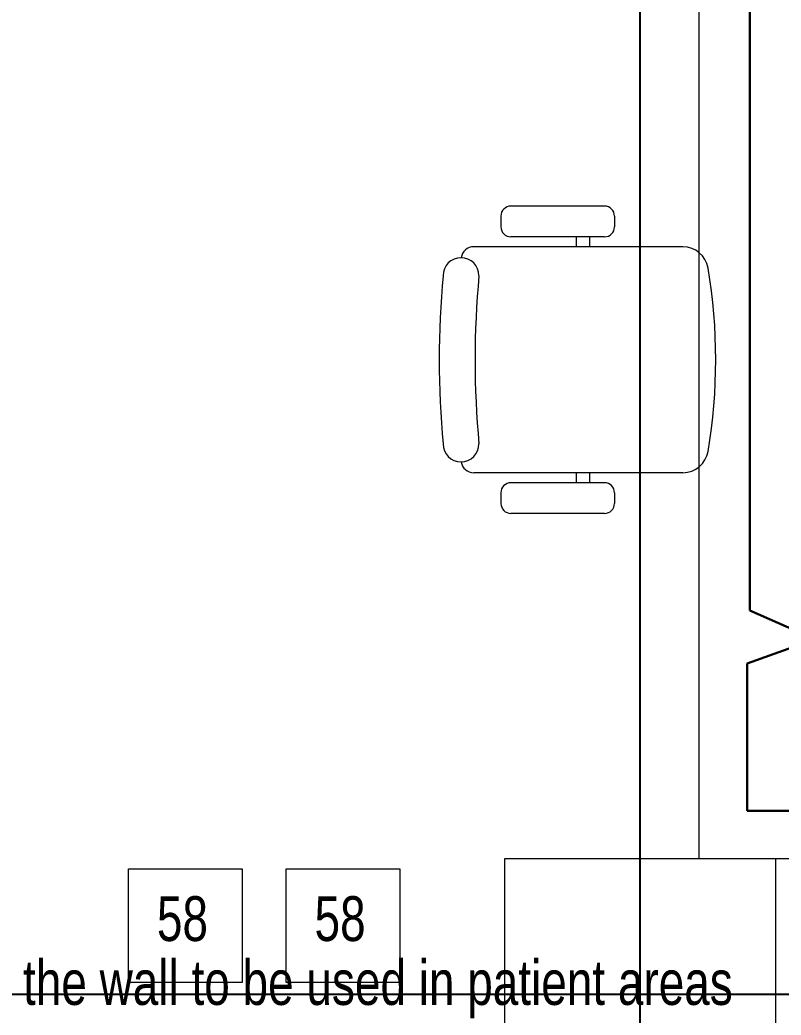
# Model space of a CAD drawing. Header units: metres. Extents: x 75097 to 220762, y -1557923 to -1361206.
# Drawn here: x 113802 to 115288, y -1469678 to -1467734 of the extents above; entities that cross this region are included whole.
import ezdxf

# ---------------------------------------------------------------- set-up
doc = ezdxf.new("R2010")
doc.units = ezdxf.units.M
doc.layers.get('0').update_dxf_attribs({"lineweight": 0})
doc.layers.add('A-100 - Copy$0$axes', color=8, linetype='Continuous')
for name, color, linetype, lineweight in [('A-100 - Copy$0$Medical Equipment and Furniture', 8, 'Continuous', 0), ('A-100 - Copy$0$NEW', 8, 'Continuous', 5), ('A-100 - Copy$0$Structure', 8, 'Continuous', 9), ('E-LG', 245, 'Continuous', 30)]:
    doc.layers.add(name, color=color, linetype=linetype, lineweight=lineweight)
doc.styles.add('A-100 - Copy$0$X3G_ENTITY_257CFD', font='swisscl.ttf', dxfattribs={"height": 200})

# ---------------------------------------------------------------- blocks, each defined once
blk = doc.blocks.new('*X81')
for p, q in [((5, 3), (5, 3)), ((5, 3), (5, 3)), ((5, 3), (5, 3)), ((5, 3), (5, 3)), ((5, 3), (5, 3)), ((5, 3), (5, 3)), ((5, 3), (5, 3)), ((5, 3), (5, 3)), ((5, 3), (5, 3)), ((5, 3), (5, 3)), ((5, 3), (5, 3)), ((5, 3), (5, 3)), ((5, 3), (5, 3)), ((5, 3), (5, 3)), ((5, 3), (5, 3)), ((5, 3), (5, 3)), ((5, 3), (5, 3)), ((5, 3), (5, 3)), ((5, 3), (5, 3)), ((5, 3), (5, 3)), ((5, 3), (5, 3)), ((5, 3), (5, 3)), ((5, 3), (5, 3)), ((5, 3), (5, 3)), ((5, 3), (5, 3)), ((5, 3), (5, 3)), ((5, 3), (5, 3)), ((5, 3), (5, 3)), ((5, 3), (5, 3)), ((5, 3), (5, 3)), ((5, 3), (5, 3)), ((5, 3), (5, 3)), ((5, 3), (5, 3)), ((5, 3), (5, 3)), ((5, 3), (5, 3)), ((5, 3), (5, 3)), ((5, 3), (5, 3)), ((5, 3), (5, 3)), ((5, 3), (5, 3)), ((5, 3), (5, 3)), ((5, 3), (5, 3)), ((5, 3), (5, 3)), ((5, 3), (5, 3)), ((5, 3), (5, 3)), ((5, 3), (5, 3)), ((5, 3), (5, 3)), ((5, 3), (5, 3)), ((5, 3), (5, 3)), ((5, 3), (5, 3)), ((5, 3), (5, 3)), ((5, 3), (5, 3)), ((5, 3), (5, 3)), ((5, 3), (5, 3)), ((5, 3), (5, 3)), ((5, 3), (5, 3)), ((5, 3), (5, 3)), ((5, 3), (5, 3)), ((5, 3), (5, 3)), ((5, 3), (5, 3)), ((5, 3), (5, 3)), ((5, 3), (5, 3)), ((5, 3), (5, 3)), ((5, 3), (5, 3)), ((5, 3), (5, 3)), ((5, 3), (5, 3)), ((5, 3), (5, 3)), ((6, 3), (5, 3)), ((5, 3), (5, 3)), ((6, 3), (5, 3)), ((5, 3), (5, 3)), ((6, 3), (5, 3)), ((5, 3), (5, 3)), ((6, 3), (5, 3)), ((5, 3), (5, 3)), ((5, 3), (5, 3)), ((5, 3), (5, 3)), ((5, 3), (5, 3)), ((5, 3), (5, 3)), ((5, 3), (5, 3)), ((5, 3), (5, 3)), ((5, 3), (5, 3)), ((5, 3), (5, 3)), ((5, 3), (5, 3)), ((5, 3), (5, 3)), ((5, 3), (5, 3)), ((5, 3), (5, 3)), ((5, 3), (5, 3)), ((5, 3), (5, 3)), ((5, 3), (5, 3)), ((5, 3), (5, 3)), ((5, 3), (5, 3)), ((5, 3), (5, 3)), ((5, 3), (5, 3)), ((5, 3), (5, 3)), ((5, 3), (5, 3)), ((5, 3), (5, 3)), ((6, 3), (6, 3)), ((6, 3), (6, 3)), ((6, 3), (6, 3)), ((6, 3), (6, 3)), ((6, 3), (6, 3)), ((6, 3), (6, 3)), ((6, 3), (6, 3)), ((6, 3), (6, 3)), ((6, 3), (6, 3)), ((6, 3), (6, 3)), ((6, 3), (6, 3)), ((6, 3), (6, 3)), ((6, 3), (6, 3)), ((6, 3), (6, 3)), ((6, 3), (6, 3)), ((6, 3), (6, 3)), ((6, 3), (6, 3)), ((6, 3), (6, 3)), ((6, 3), (6, 3)), ((6, 3), (6, 3)), ((6, 3), (6, 3)), ((6, 3), (6, 3)), ((6, 3), (6, 3)), ((6, 3), (6, 3)), ((6, 3), (6, 3)), ((6, 3), (6, 3)), ((6, 3), (6, 3)), ((6, 3), (6, 3)), ((6, 3), (6, 3)), ((6, 3), (6, 3)), ((6, 3), (6, 3)), ((6, 3), (6, 3)), ((6, 3), (6, 3)), ((6, 3), (6, 3)), ((6, 3), (6, 3)), ((6, 3), (6, 3)), ((6, 3), (6, 3)), ((6, 3), (6, 3)), ((6, 3), (6, 3)), ((6, 3), (6, 3)), ((6, 3), (6, 3)), ((6, 3), (6, 3)), ((6, 3), (6, 3)), ((6, 3), (6, 3)), ((6, 3), (6, 3)), ((6, 3), (6, 3)), ((6, 3), (6, 3)), ((6, 3), (6, 3)), ((6, 3), (6, 3)), ((6, 3), (6, 3)), ((6, 3), (6, 3)), ((6, 3), (6, 3)), ((6, 3), (6, 3)), ((6, 3), (6, 3)), ((6, 3), (6, 3)), ((6, 3), (6, 3)), ((6, 3), (6, 3)), ((6, 3), (6, 3)), ((6, 3), (6, 3)), ((6, 3), (6, 3)), ((6, 3), (6, 3)), ((6, 3), (6, 3)), ((6, 3), (6, 3)), ((6, 3), (6, 3)), ((6, 3), (6, 3)), ((6, 3), (6, 3)), ((6, 3), (6, 3)), ((6, 3), (6, 3)), ((6, 3), (6, 3)), ((6, 3), (6, 3)), ((6, 3), (6, 3)), ((6, 3), (6, 3)), ((6, 3), (6, 3)), ((6, 3), (6, 3)), ((6, 3), (6, 3)), ((6, 3), (6, 3)), ((6, 3), (6, 3)), ((6, 3), (6, 3)), ((6, 3), (6, 3)), ((6, 3), (6, 3)), ((6, 3), (6, 3)), ((6, 3), (6, 3)), ((6, 3), (6, 3)), ((6, 3), (6, 3)), ((6, 3), (6, 3)), ((6, 3), (6, 3)), ((6, 3), (6, 3)), ((6, 3), (6, 3)), ((6, 3), (6, 3)), ((6, 3), (6, 3)), ((6, 3), (6, 3)), ((6, 3), (6, 3)), ((6, 3), (6, 3)), ((6, 3), (6, 3)), ((6, 3), (6, 3)), ((6, 3), (6, 3)), ((6, 3), (6, 3)), ((6, 3), (6, 3)), ((6, 3), (6, 3)), ((6, 3), (6, 3)), ((6, 3), (6, 3)), ((6, 3), (6, 3)), ((6, 3), (6, 3)), ((6, 3), (6, 3)), ((6, 3), (6, 3)), ((6, 3), (6, 3)), ((6, 3), (6, 3)), ((6, 3), (6, 3)), ((6, 3), (6, 3)), ((6, 3), (6, 3)), ((6, 3), (6, 3)), ((6, 3), (6, 3)), ((6, 3), (6, 3)), ((6, 3), (6, 3)), ((6, 3), (6, 3)), ((6, 3), (6, 3)), ((6, 3), (6, 3)), ((6, 3), (6, 3)), ((6, 3), (6, 3)), ((6, 3), (6, 3)), ((6, 3), (6, 3)), ((6, 3), (6, 3)), ((6, 3), (6, 3)), ((6, 3), (6, 3)), ((6, 3), (6, 3)), ((6, 3), (6, 3)), ((6, 3), (6, 3)), ((6, 3), (6, 3)), ((6, 3), (6, 3)), ((6, 3), (6, 3)), ((6, 3), (6, 3)), ((6, 3), (6, 3)), ((6, 3), (6, 3)), ((6, 3), (6, 3)), ((6, 3), (6, 3)), ((6, 3), (6, 3)), ((6, 3), (6, 3)), ((6, 3), (6, 3)), ((6, 3), (6, 3)), ((6, 3), (6, 3)), ((6, 3), (6, 3)), ((6, 3), (6, 3)), ((6, 3), (6, 3)), ((6, 3), (6, 3)), ((6, 3), (6, 3)), ((6, 3), (6, 3)), ((6, 3), (6, 3)), ((6, 3), (6, 3)), ((6, 3), (6, 3)), ((6, 3), (6, 3)), ((6, 3), (6, 3)), ((6, 3), (6, 3)), ((6, 3), (6, 3)), ((6, 3), (6, 3)), ((6, 3), (6, 3)), ((6, 3), (6, 3)), ((6, 3), (6, 3)), ((6, 3), (6, 3)), ((6, 3), (6, 3)), ((6, 3), (6, 3)), ((6, 3), (6, 3)), ((6, 3), (6, 3)), ((6, 3), (6, 3)), ((6, 3), (6, 3)), ((6, 3), (6, 3)), ((6, 3), (6, 3)), ((6, 3), (6, 3)), ((6, 3), (6, 3)), ((6, 3), (6, 3)), ((6, 3), (6, 3)), ((6, 3), (6, 3)), ((6, 3), (6, 3)), ((6, 3), (6, 3)), ((6, 3), (6, 3)), ((6, 3), (6, 3)), ((6, 3), (6, 3)), ((6, 3), (6, 3)), ((6, 3), (6, 3)), ((6, 3), (6, 3)), ((6, 3), (6, 3)), ((6, 3), (6, 3)), ((6, 3), (6, 3)), ((6, 3), (6, 3)), ((6, 3), (6, 3)), ((6, 3), (6, 3)), ((6, 3), (6, 3)), ((6, 3), (6, 3)), ((6, 3), (6, 3)), ((6, 3), (6, 3)), ((6, 3), (6, 3)), ((6, 3), (6, 3)), ((6, 3), (6, 3)), ((6, 3), (6, 3)), ((6, 3), (6, 3)), ((6, 3), (6, 3)), ((6, 3), (6, 3)), ((6, 3), (6, 3)), ((6, 3), (6, 3)), ((6, 3), (6, 3)), ((6, 3), (6, 3)), ((6, 3), (6, 3)), ((6, 3), (6, 3)), ((6, 3), (6, 3)), ((6, 3), (6, 3)), ((6, 3), (5, 3)), ((6, 3), (5, 3)), ((6, 3), (5, 3)), ((6, 3), (5, 3)), ((6, 3), (5, 3)), ((6, 3), (6, 3)), ((6, 3), (6, 3)), ((6, 3), (6, 3)), ((6, 3), (6, 3)), ((6, 3), (6, 3)), ((6, 3), (6, 3)), ((6, 3), (6, 3)), ((6, 3), (6, 3)), ((6, 3), (6, 3)), ((6, 3), (6, 3)), ((6, 3), (6, 3)), ((6, 3), (6, 3)), ((6, 3), (6, 3)), ((6, 3), (6, 3)), ((6, 3), (6, 3)), ((6, 3), (6, 3)), ((6, 3), (6, 3)), ((6, 3), (6, 3)), ((6, 3), (6, 3)), ((6, 3), (6, 3)), ((6, 3), (6, 3)), ((6, 3), (6, 3)), ((6, 3), (6, 3)), ((6, 3), (6, 3)), ((6, 3), (6, 3)), ((6, 3), (6, 3)), ((6, 3), (6, 3)), ((6, 3), (6, 3)), ((6, 3), (6, 3)), ((6, 3), (6, 3)), ((6, 3), (6, 3)), ((6, 3), (6, 3)), ((6, 3), (6, 3)), ((6, 3), (6, 3)), ((6, 3), (6, 3)), ((6, 3), (6, 3)), ((6, 3), (6, 3)), ((6, 3), (6, 3)), ((6, 3), (6, 3)), ((6, 3), (6, 3)), ((6, 3), (6, 3)), ((6, 3), (6, 3)), ((6, 3), (6, 3)), ((6, 3), (6, 3)), ((6, 3), (6, 3)), ((6, 3), (6, 3)), ((6, 3), (6, 3)), ((6, 3), (6, 3)), ((6, 3), (6, 3)), ((6, 3), (6, 3)), ((6, 3), (6, 3)), ((6, 3), (6, 3)), ((6, 3), (6, 3)), ((6, 3), (6, 3)), ((6, 3), (6, 3)), ((6, 3), (6, 3)), ((6, 3), (6, 3)), ((6, 3), (6, 3)), ((6, 3), (6, 3)), ((6, 3), (6, 3)), ((6, 3), (6, 3)), ((6, 3), (6, 3)), ((6, 3), (6, 3)), ((6, 3), (6, 3)), ((6, 3), (6, 3)), ((6, 3), (6, 3)), ((6, 3), (6, 3)), ((6, 3), (6, 3)), ((6, 3), (6, 3)), ((6, 3), (6, 3)), ((6, 3), (6, 3)), ((6, 3), (6, 3)), ((6, 3), (6, 3)), ((6, 3), (6, 3)), ((6, 3), (6, 3)), ((6, 3), (6, 3)), ((6, 3), (6, 3)), ((6, 3), (6, 3)), ((6, 3), (6, 3)), ((6, 3), (6, 3)), ((6, 3), (6, 3)), ((6, 3), (6, 3)), ((6, 3), (6, 3)), ((6, 3), (6, 3)), ((6, 3), (6, 3)), ((6, 3), (6, 3)), ((6, 3), (6, 3)), ((6, 3), (6, 3)), ((6, 3), (6, 3)), ((6, 3), (6, 3)), ((6, 3), (6, 3)), ((6, 3), (6, 3)), ((6, 3), (6, 3)), ((6, 3), (6, 3)), ((6, 3), (6, 3)), ((6, 3), (6, 3)), ((6, 3), (6, 3)), ((6, 3), (6, 3)), ((6, 3), (6, 3)), ((6, 3), (6, 3)), ((6, 3), (6, 3)), ((6, 3), (6, 3)), ((6, 3), (6, 3)), ((6, 3), (6, 3)), ((6, 3), (6, 3)), ((6, 3), (6, 3)), ((6, 3), (6, 3)), ((6, 3), (6, 3)), ((6, 3), (6, 3)), ((6, 3), (6, 3)), ((6, 3), (6, 3)), ((6, 3), (6, 3)), ((6, 3), (6, 3)), ((6, 3), (6, 3)), ((6, 3), (6, 3)), ((6, 3), (6, 3)), ((6, 3), (6, 3)), ((6, 3), (6, 3)), ((6, 3), (6, 3)), ((6, 3), (6, 3)), ((6, 3), (6, 3)), ((6, 3), (6, 3)), ((6, 3), (6, 3)), ((6, 3), (6, 3)), ((6, 3), (6, 3)), ((6, 3), (6, 3)), ((6, 3), (6, 3)), ((6, 3), (6, 3)), ((6, 3), (6, 3)), ((6, 3), (6, 3)), ((6, 3), (6, 3)), ((6, 3), (6, 3)), ((6, 3), (6, 3)), ((6, 3), (6, 3)), ((6, 3), (6, 3)), ((6, 3), (6, 3)), ((6, 3), (6, 3)), ((6, 3), (6, 3)), ((6, 3), (6, 3)), ((6, 3), (6, 3)), ((6, 3), (6, 3)), ((6, 3), (6, 3)), ((6, 3), (6, 3)), ((6, 3), (6, 3)), ((6, 3), (6, 3)), ((6, 3), (6, 3)), ((6, 3), (6, 3)), ((6, 3), (6, 3)), ((6, 3), (6, 3)), ((6, 3), (6, 3)), ((6, 3), (6, 3)), ((6, 3), (6, 3)), ((6, 3), (6, 3)), ((6, 3), (6, 3)), ((6, 3), (6, 3)), ((6, 3), (6, 3)), ((6, 3), (6, 3)), ((6, 3), (6, 3)), ((6, 3), (6, 3)), ((6, 3), (6, 3)), ((6, 3), (6, 3)), ((6, 3), (6, 3)), ((6, 3), (6, 3)), ((6, 3), (6, 3)), ((6, 3), (6, 3)), ((6, 3), (6, 3)), ((6, 3), (6, 3)), ((6, 3), (6, 3)), ((6, 3), (6, 3)), ((6, 3), (6, 3)), ((6, 3), (6, 3)), ((6, 3), (6, 3)), ((6, 3), (6, 3)), ((6, 3), (6, 3)), ((6, 3), (6, 3)), ((6, 3), (6, 3)), ((6, 3), (6, 3)), ((6, 3), (6, 3)), ((6, 3), (6, 3)), ((6, 3), (6, 3)), ((6, 3), (6, 3)), ((6, 3), (6, 3)), ((6, 3), (6, 3)), ((6, 3), (6, 3)), ((6, 3), (6, 3)), ((6, 3), (6, 3)), ((6, 3), (6, 3)), ((6, 3), (6, 3)), ((6, 3), (6, 3)), ((6, 3), (6, 3)), ((6, 3), (6, 3)), ((6, 3), (6, 3)), ((6, 3), (6, 3)), ((6, 3), (6, 3)), ((6, 3), (6, 3)), ((6, 3), (6, 3)), ((6, 3), (6, 3)), ((6, 3), (6, 3)), ((6, 3), (6, 3)), ((6, 3), (6, 3)), ((6, 3), (6, 3)), ((6, 3), (6, 3)), ((6, 3), (6, 3)), ((6, 3), (6, 3)), ((6, 3), (6, 3)), ((6, 3), (6, 3)), ((6, 3), (6, 3)), ((6, 3), (6, 3)), ((6, 3), (6, 3)), ((6, 3), (6, 3)), ((6, 3), (6, 3)), ((6, 3), (6, 3)), ((6, 3), (6, 3)), ((6, 3), (6, 3)), ((6, 3), (6, 3)), ((6, 3), (6, 3)), ((6, 3), (6, 3)), ((6, 3), (6, 3)), ((6, 3), (6, 3)), ((6, 3), (6, 3)), ((6, 3), (6, 3)), ((6, 3), (6, 3)), ((6, 3), (6, 3)), ((6, 3), (6, 3)), ((6, 3), (6, 3)), ((6, 3), (6, 3)), ((6, 3), (6, 3)), ((6, 3), (6, 3)), ((6, 3), (6, 3)), ((6, 3), (6, 3)), ((6, 3), (6, 3)), ((6, 3), (6, 3)), ((6, 3), (6, 3)), ((6, 3), (6, 3)), ((6, 3), (6, 3)), ((6, 3), (6, 3)), ((6, 3), (6, 3)), ((6, 3), (6, 3)), ((6, 3), (6, 3)), ((6, 3), (6, 3)), ((6, 3), (6, 3)), ((6, 3), (6, 3)), ((6, 3), (6, 3)), ((6, 3), (6, 3)), ((6, 3), (6, 3)), ((6, 3), (6, 3)), ((6, 3), (6, 3)), ((6, 3), (6, 3)), ((6, 3), (6, 3)), ((6, 3), (6, 3)), ((6, 3), (6, 3)), ((6, 3), (6, 3)), ((6, 3), (6, 3)), ((6, 3), (6, 3)), ((6, 3), (6, 3)), ((6, 3), (6, 3)), ((6, 3), (6, 3)), ((6, 3), (6, 3)), ((6, 3), (6, 3)), ((6, 3), (6, 3)), ((6, 3), (6, 3)), ((6, 3), (6, 3)), ((6, 3), (6, 3)), ((6, 3), (6, 3)), ((6, 3), (6, 3)), ((6, 3), (6, 3)), ((6, 3), (6, 3)), ((6, 3), (6, 3)), ((6, 3), (6, 3)), ((6, 3), (6, 3)), ((6, 3), (6, 3)), ((6, 3), (6, 3)), ((6, 3), (6, 3)), ((6, 3), (6, 3)), ((6, 3), (6, 3)), ((6, 3), (6, 3)), ((6, 3), (6, 3)), ((6, 3), (6, 3)), ((6, 3), (6, 3)), ((6, 3), (6, 3)), ((6, 3), (6, 3)), ((6, 3), (6, 3)), ((6, 3), (6, 3)), ((6, 3), (6, 3)), ((6, 3), (6, 3)), ((6, 3), (6, 3)), ((6, 3), (6, 3)), ((6, 3), (6, 3)), ((6, 3), (6, 3)), ((6, 3), (6, 3)), ((6, 3), (6, 3)), ((6, 3), (6, 3)), ((6, 3), (6, 3)), ((6, 3), (6, 3)), ((6, 3), (6, 3)), ((6, 3), (6, 3)), ((6, 3), (6, 3)), ((6, 3), (6, 3)), ((6, 3), (6, 3)), ((6, 3), (6, 3)), ((6, 3), (6, 3)), ((6, 3), (6, 3)), ((6, 3), (6, 3)), ((6, 3), (6, 3)), ((6, 3), (6, 3)), ((6, 3), (6, 3)), ((6, 3), (6, 3)), ((6, 3), (6, 3)), ((6, 3), (6, 3)), ((6, 3), (6, 3)), ((6, 3), (6, 3)), ((6, 3), (6, 3)), ((6, 3), (6, 3)), ((6, 3), (6, 3)), ((6, 3), (6, 3)), ((6, 3), (6, 3)), ((6, 3), (6, 3))]:
    blk.add_line(p, q)
blk = doc.blocks.new('*X82')
for p, q in [((13, 1), (13, 1)), ((13, 1), (13, 1)), ((13, 1), (13, 1)), ((13, 1), (13, 1)), ((13, 1), (13, 1)), ((13, 1), (13, 1)), ((13, 1), (13, 1)), ((13, 1), (13, 1)), ((13, 1), (13, 1)), ((13, 1), (13, 1)), ((13, 1), (13, 1)), ((13, 1), (13, 1)), ((13, 1), (13, 1)), ((13, 1), (13, 1)), ((13, 1), (13, 1)), ((13, 1), (14, 1)), ((13, 1), (14, 1)), ((13, 1), (14, 1)), ((13, 1), (13, 1)), ((13, 1), (13, 1)), ((13, 1), (13, 1)), ((13, 1), (13, 1)), ((13, 1), (13, 1)), ((13, 1), (13, 1)), ((13, 1), (13, 1)), ((13, 1), (13, 1)), ((13, 1), (13, 1)), ((13, 1), (13, 1)), ((13, 1), (13, 1)), ((13, 1), (13, 1)), ((13, 1), (13, 1)), ((13, 1), (13, 1)), ((13, 1), (13, 1)), ((13, 1), (13, 1)), ((13, 1), (13, 1)), ((13, 1), (13, 1)), ((13, 1), (13, 1)), ((13, 1), (13, 1)), ((13, 1), (13, 1)), ((13, 1), (13, 1)), ((13, 1), (13, 1)), ((13, 1), (13, 1)), ((13, 1), (13, 1)), ((13, 1), (13, 1)), ((13, 1), (13, 1)), ((13, 1), (13, 1)), ((13, 1), (13, 1)), ((13, 1), (13, 1)), ((13, 1), (13, 1)), ((13, 1), (13, 1)), ((13, 1), (13, 1)), ((13, 1), (13, 1)), ((13, 1), (13, 1)), ((13, 1), (13, 1)), ((13, 1), (13, 1)), ((13, 1), (13, 1)), ((13, 1), (13, 1)), ((13, 1), (13, 1)), ((13, 1), (13, 1)), ((13, 1), (13, 1)), ((13, 1), (13, 1)), ((13, 1), (13, 1)), ((13, 1), (13, 1)), ((13, 1), (13, 1)), ((13, 1), (13, 1)), ((13, 1), (13, 1)), ((13, 1), (13, 1)), ((13, 1), (13, 1)), ((13, 1), (13, 1)), ((13, 1), (13, 1)), ((13, 1), (13, 1)), ((13, 1), (13, 1)), ((13, 1), (13, 1)), ((13, 1), (13, 1)), ((13, 1), (13, 1)), ((13, 1), (13, 1)), ((13, 1), (13, 1)), ((13, 1), (13, 1)), ((13, 1), (13, 1)), ((13, 1), (13, 1)), ((13, 1), (13, 1)), ((13, 1), (13, 1)), ((13, 1), (13, 1)), ((13, 1), (13, 1)), ((13, 1), (13, 1)), ((13, 1), (13, 1)), ((13, 1), (13, 1)), ((13, 1), (13, 1)), ((13, 1), (13, 1)), ((13, 1), (13, 1)), ((13, 1), (13, 1)), ((13, 1), (13, 1)), ((13, 1), (13, 1)), ((13, 1), (13, 1)), ((13, 1), (13, 1)), ((13, 1), (13, 1)), ((13, 1), (13, 1)), ((13, 1), (13, 1)), ((13, 1), (13, 1)), ((13, 1), (13, 1)), ((13, 1), (13, 1)), ((13, 1), (13, 1)), ((13, 1), (13, 1)), ((13, 1), (13, 1)), ((13, 1), (13, 1)), ((13, 1), (13, 1)), ((13, 1), (13, 1)), ((13, 1), (13, 1)), ((13, 1), (13, 1)), ((13, 1), (13, 1)), ((13, 1), (13, 1)), ((13, 1), (13, 1)), ((13, 1), (13, 1)), ((13, 1), (13, 1)), ((13, 1), (13, 1)), ((13, 1), (13, 1)), ((13, 1), (13, 1)), ((13, 1), (13, 1)), ((13, 1), (13, 1)), ((13, 1), (13, 1)), ((13, 1), (13, 1)), ((13, 1), (13, 1)), ((13, 1), (13, 1)), ((13, 1), (14, 1)), ((13, 0), (13, 0)), ((13, 0), (13, 0)), ((13, 0), (13, 0)), ((13, 0), (13, 0)), ((13, 0), (13, 0)), ((13, 0), (13, 0)), ((13, 0), (13, 0)), ((13, 0), (13, 0)), ((13, 0), (13, 0)), ((13, 0), (13, 0)), ((13, 0), (13, 0)), ((13, 0), (13, 0)), ((13, 0), (13, 0)), ((13, 0), (13, 0)), ((13, 0), (13, 0)), ((13, 0), (13, 0)), ((13, 0), (13, 0)), ((13, 0), (13, 0)), ((13, 0), (13, 0)), ((13, 0), (13, 0)), ((13, 0), (13, 0)), ((13, 0), (13, 0)), ((13, 0), (13, 0)), ((13, 0), (13, 0)), ((13, 0), (13, 0)), ((13, 0), (13, 0)), ((13, 0), (13, 0)), ((13, 0), (13, 0)), ((13, 0), (13, 0)), ((13, 0), (13, 0)), ((13, 0), (13, 0)), ((13, 0), (13, 0)), ((13, 0), (13, 0)), ((13, 0), (13, 0)), ((13, 0), (13, 0)), ((13, 0), (13, 0)), ((13, 0), (13, 0)), ((13, 0), (13, 0)), ((13, 0), (13, 0)), ((13, 0), (13, 0)), ((13, 0), (13, 0)), ((13, 0), (13, 0)), ((13, 0), (13, 0)), ((13, 0), (13, 0)), ((13, 0), (13, 0)), ((13, 0), (13, 0)), ((13, 0), (13, 0)), ((13, 0), (13, 0)), ((13, 0), (14, 0)), ((13, 0), (14, 0)), ((13, 0), (13, 0)), ((13, 0), (14, 0)), ((14, 1), (14, 1)), ((14, 1), (14, 1)), ((14, 1), (14, 1)), ((14, 1), (14, 1)), ((14, 1), (14, 1)), ((14, 1), (14, 1)), ((14, 1), (14, 1)), ((14, 1), (14, 1)), ((14, 1), (14, 1)), ((14, 1), (14, 1)), ((14, 1), (14, 1)), ((14, 1), (14, 1)), ((14, 1), (14, 1)), ((14, 1), (14, 1)), ((14, 1), (14, 1)), ((14, 1), (14, 1)), ((14, 1), (14, 1)), ((14, 1), (14, 1)), ((14, 1), (14, 1)), ((14, 1), (14, 1)), ((14, 1), (14, 1)), ((14, 1), (14, 1)), ((14, 1), (14, 1)), ((14, 1), (14, 1)), ((14, 1), (14, 1)), ((14, 1), (14, 1)), ((14, 1), (14, 1)), ((14, 1), (14, 1)), ((14, 1), (14, 1)), ((14, 1), (14, 1)), ((14, 1), (14, 1)), ((14, 1), (14, 1)), ((14, 1), (14, 1)), ((14, 1), (14, 1)), ((14, 1), (14, 1)), ((14, 1), (14, 1)), ((14, 1), (14, 1)), ((14, 1), (14, 1)), ((14, 1), (14, 1)), ((14, 1), (14, 1)), ((14, 1), (14, 1)), ((14, 1), (14, 1)), ((14, 1), (14, 1)), ((14, 1), (14, 1)), ((14, 1), (14, 1)), ((14, 1), (14, 1)), ((14, 1), (14, 1)), ((14, 1), (14, 1)), ((14, 1), (14, 1)), ((14, 1), (14, 1)), ((14, 1), (14, 1)), ((14, 1), (14, 1)), ((14, 1), (14, 1)), ((14, 1), (14, 1)), ((14, 1), (14, 1)), ((14, 1), (14, 1)), ((14, 1), (14, 1)), ((14, 1), (14, 1)), ((14, 1), (14, 1)), ((14, 1), (14, 1)), ((14, 1), (14, 1)), ((14, 1), (14, 1)), ((14, 1), (14, 1)), ((14, 1), (14, 1)), ((14, 1), (14, 1)), ((14, 1), (14, 1)), ((14, 1), (14, 1)), ((14, 1), (14, 1)), ((14, 1), (14, 1)), ((14, 1), (14, 1)), ((14, 1), (14, 1)), ((14, 1), (14, 1)), ((14, 1), (14, 1)), ((14, 1), (14, 1)), ((14, 1), (14, 1)), ((14, 1), (14, 1)), ((14, 1), (14, 1)), ((14, 1), (14, 1)), ((14, 1), (14, 1)), ((14, 1), (14, 1)), ((14, 1), (14, 1)), ((14, 1), (14, 1)), ((14, 1), (14, 1)), ((14, 1), (14, 1)), ((14, 1), (14, 1)), ((14, 1), (14, 1)), ((14, 1), (14, 1)), ((14, 1), (14, 1)), ((14, 1), (14, 1)), ((14, 1), (14, 1)), ((14, 1), (14, 1)), ((14, 1), (14, 1)), ((14, 1), (14, 1)), ((14, 1), (14, 1)), ((14, 0), (14, 0)), ((14, 0), (14, 0)), ((14, 0), (14, 0)), ((14, 0), (14, 0)), ((14, 0), (14, 0)), ((14, 0), (14, 0)), ((14, 0), (14, 0)), ((14, 0), (14, 0)), ((14, 0), (14, 0)), ((14, 0), (14, 0)), ((14, 0), (14, 0)), ((14, 0), (14, 0)), ((14, 0), (14, 0)), ((14, 0), (14, 0)), ((14, 0), (14, 0)), ((14, 0), (14, 0)), ((14, 0), (14, 0)), ((14, 0), (14, 0)), ((14, 0), (14, 0)), ((14, 0), (14, 0)), ((14, 0), (14, 0)), ((14, 0), (14, 0)), ((14, 0), (14, 0)), ((14, 0), (14, 0)), ((14, 0), (14, 0)), ((14, 0), (14, 0)), ((14, 0), (14, 0)), ((14, 0), (14, 0)), ((14, 0), (14, 0)), ((14, 0), (14, 0)), ((14, 0), (14, 0)), ((14, 0), (14, 0)), ((14, 0), (14, 0)), ((14, 0), (14, 0)), ((14, 0), (14, 0)), ((14, 0), (14, 0)), ((14, 0), (14, 0)), ((14, 0), (14, 0)), ((14, 0), (14, 0)), ((14, 0), (14, 0)), ((14, 0), (14, 0)), ((14, 0), (14, 0)), ((14, 0), (14, 0)), ((14, 0), (14, 0)), ((14, 0), (14, 0)), ((14, 0), (14, 0)), ((14, 0), (14, 0)), ((14, 0), (14, 0)), ((13, 0), (13, 0)), ((13, 0), (14, 0)), ((13, 0), (13, 0)), ((13, 0), (14, 0)), ((13, 0), (13, 0)), ((13, 0), (14, 0)), ((13, 0), (13, 0)), ((13, 0), (13, 0)), ((13, 0), (13, 0)), ((13, 0), (13, 0)), ((13, 0), (14, 0)), ((13, 0), (13, 0)), ((13, 0), (14, 0)), ((13, 0), (13, 0)), ((13, 0), (14, 0)), ((13, 0), (13, 0)), ((13, 0), (14, 0)), ((13, 0), (13, 0)), ((13, 0), (14, 0)), ((13, 0), (13, 0)), ((13, 0), (14, 0)), ((13, 0), (13, 0)), ((13, 0), (14, 0)), ((13, 0), (13, 0)), ((13, 0), (13, 0)), ((13, 0), (13, 0)), ((13, 0), (14, 0)), ((13, 0), (13, 0)), ((13, 0), (14, 0)), ((13, 0), (13, 0)), ((13, 0), (14, 0)), ((13, 0), (13, 0)), ((13, 0), (14, 0)), ((13, 0), (13, 0)), ((13, 0), (13, 0)), ((13, 0), (13, 0)), ((13, 0), (13, 0)), ((13, 0), (13, 0)), ((13, 0), (13, 0)), ((13, 0), (13, 0)), ((13, 0), (13, 0)), ((13, 0), (13, 0)), ((13, 0), (13, 0)), ((13, 0), (13, 0)), ((13, 0), (13, 0)), ((13, 0), (13, 0)), ((13, 0), (13, 0)), ((13, 0), (13, 0)), ((13, 0), (13, 0)), ((13, 0), (13, 0)), ((13, 0), (13, 0)), ((13, 0), (13, 0)), ((13, 0), (13, 0)), ((13, 0), (13, 0)), ((13, 0), (13, 0)), ((13, 0), (13, 0)), ((13, 0), (13, 0)), ((13, 0), (13, 0)), ((13, 0), (13, 0)), ((13, 0), (13, 0)), ((13, 0), (13, 0)), ((13, 0), (13, 0)), ((13, 0), (13, 0)), ((13, 0), (13, 0)), ((13, -1), (13, -1)), ((13, -1), (13, -1)), ((13, -1), (13, -1)), ((13, -1), (13, -1)), ((13, -1), (13, -1)), ((13, -1), (14, -1)), ((13, -1), (13, -1)), ((14, 0), (14, 0)), ((14, 0), (14, 0)), ((14, 0), (14, 0)), ((14, 0), (14, 0)), ((14, 0), (14, 0)), ((14, 0), (14, 0)), ((14, 0), (14, 0)), ((14, 0), (14, 0)), ((14, 0), (14, 0)), ((14, 0), (14, 0)), ((14, 0), (14, 0)), ((14, 0), (14, 0)), ((14, 0), (14, 0)), ((14, 0), (14, 0)), ((14, 0), (14, 0)), ((13, 0), (14, 0)), ((14, 0), (14, 0)), ((14, 0), (14, 0)), ((14, 0), (14, 0)), ((14, 0), (14, 0)), ((14, 0), (14, 0)), ((14, 0), (14, 0)), ((14, 0), (14, 0)), ((14, 0), (14, 0)), ((14, 0), (14, 0)), ((14, 0), (14, 0)), ((14, 0), (14, 0)), ((14, 0), (14, 0)), ((14, 0), (14, 0)), ((14, 0), (14, 0)), ((14, 0), (14, 0)), ((14, 0), (14, 0)), ((14, 0), (14, 0)), ((14, 0), (14, 0)), ((14, 0), (14, 0)), ((14, 0), (14, 0)), ((14, 0), (14, 0)), ((14, 0), (14, 0)), ((14, 0), (14, 0)), ((14, 0), (14, 0)), ((14, 0), (14, 0)), ((14, 0), (14, 0)), ((14, 0), (14, 0)), ((14, 0), (14, 0)), ((14, 0), (14, 0)), ((14, 0), (14, 0)), ((14, 0), (14, 0)), ((14, 0), (14, 0)), ((14, 0), (14, 0)), ((14, 0), (14, 0)), ((14, -1), (14, -1)), ((14, -1), (14, -1)), ((14, -1), (14, -1)), ((14, -1), (14, -1)), ((14, -1), (14, -1))]:
    blk.add_line(p, q)
blk = doc.blocks.new('A-100 - Copy$0$GF21018-P')
for p, q in [((-0.2207, 0.4756), (-0.2207, 0.0675)), ((0.2205, 0.4756), (0.2205, 0.0675)), ((-0.2806, 0.3422), (-0.2598, 0.3422)), ((0.2596, 0.3422), (0.2804, 0.3422)), ((-0.3002, 0.3226), (-0.3002, 0.14)), ((-0.2402, 0.3226), (-0.2402, 0.14)), ((0.24, 0.3226), (0.24, 0.14)), ((0.3, 0.3226), (0.3, 0.14)), ((-0.2402, 0.2937), (-0.2207, 0.2937)), ((0.2205, 0.2937), (0.24, 0.2937)), ((-0.2402, 0.2671), (-0.2207, 0.2671)), ((0.2205, 0.2671), (0.24, 0.2671)), ((-0.2806, 0.1204), (-0.2598, 0.1204)), ((0.2596, 0.1204), (0.2804, 0.1204))]:
    blk.add_line(p, q)
for points in [[(0.24, 0.2937), (0.24, 0.2937), (0.24, 0.2937), (0.24, 0.2937), (0.24, 0.2937), (0.24, 0.2937), (0.24, 0.2937), (0.24, 0.2937), (0.24, 0.2937), (0.24, 0.2937), (0.24, 0.2937), (0.24, 0.2937), (0.24, 0.2937), (0.24, 0.2937), (0.24, 0.2937), (0.24, 0.2937), (0.24, 0.2937), (0.24, 0.2937), (0.24, 0.2937), (0.24, 0.2937), (0.24, 0.2937), (0.24, 0.2937), (0.24, 0.2937), (0.24, 0.2937), (0.24, 0.2937), (0.24, 0.2937), (0.24, 0.2937), (0.24, 0.2937), (0.24, 0.2937), (0.24, 0.2937), (0.24, 0.2937), (0.24, 0.2937), (0.24, 0.2937), (0.24, 0.2937), (0.24, 0.2937), (0.24, 0.2937), (0.24, 0.2937), (0.24, 0.2937), (0.24, 0.2937), (0.24, 0.2937), (0.24, 0.2937), (0.24, 0.2937), (0.24, 0.2937), (0.24, 0.2937), (0.24, 0.2937), (0.24, 0.2937), (0.24, 0.2937), (0.24, 0.2937), (0.24, 0.2937), (0.24, 0.2937), (0.24, 0.2937), (0.24, 0.2937), (0.24, 0.2937), (0.24, 0.2937), (0.24, 0.2937), (0.24, 0.2937), (0.24, 0.2937), (0.24, 0.2937), (0.24, 0.2937), (0.24, 0.2937), (0.24, 0.2937), (0.24, 0.2937), (0.24, 0.2937), (0.24, 0.2937), (0.24, 0.2937), (0.24, 0.2937), (0.24, 0.2937), (0.24, 0.2937), (0.24, 0.2937), (0.24, 0.2937), (0.24, 0.2937), (0.24, 0.2937), (0.24, 0.2937), (0.24, 0.2937), (0.24, 0.2937), (0.24, 0.2937), (0.24, 0.2937), (0.24, 0.2937), (0.24, 0.2937), (0.24, 0.2937), (0.24, 0.2937), (0.24, 0.2937), (0.24, 0.2937), (0.24, 0.2937), (0.24, 0.2937), (0.24, 0.2937), (0.24, 0.2937), (0.24, 0.2937), (0.24, 0.2937), (0.24, 0.2937), (0.24, 0.2937), (0.24, 0.2937), (0.24, 0.2937), (0.24, 0.2937), (0.24, 0.2937), (0.24, 0.2937), (0.24, 0.2937), (0.24, 0.2937), (0.24, 0.2937), (0.24, 0.2937), (0.24, 0.2937), (0.24, 0.2937), (0.24, 0.2937), (0.24, 0.2937), (0.24, 0.2937), (0.24, 0.2937), (0.24, 0.2937), (0.24, 0.2937), (0.24, 0.2937), (0.24, 0.2937), (0.24, 0.2937), (0.24, 0.2937), (0.24, 0.2937), (0.24, 0.2937), (0.24, 0.2937), (0.24, 0.2937), (0.24, 0.2937), (0.24, 0.2937), (0.24, 0.2937), (0.24, 0.2937), (0.24, 0.2937), (0.24, 0.2937), (0.24, 0.2937), (0.24, 0.2937), (0.24, 0.2937), (0.24, 0.2937), (0.24, 0.2937), (0.24, 0.2937), (0.24, 0.2937), (0.24, 0.2937), (0.24, 0.2937), (0.24, 0.2937), (0.24, 0.2937), (0.24, 0.2937), (0.24, 0.2937), (0.24, 0.2937), (0.24, 0.2937), (0.24, 0.2937), (0.24, 0.2937), (0.24, 0.2937), (0.24, 0.2937), (0.24, 0.2937), (0.24, 0.2937), (0.24, 0.2937), (0.24, 0.2937), (0.24, 0.2937), (0.24, 0.2937), (0.24, 0.2937), (0.24, 0.2937), (0.24, 0.2937), (0.24, 0.2937), (0.24, 0.2937), (0.24, 0.2937), (0.24, 0.2937), (0.24, 0.2937), (0.24, 0.2937), (0.24, 0.2937), (0.24, 0.2937), (0.24, 0.2937), (0.24, 0.2937), (0.24, 0.2937), (0.24, 0.2937), (0.24, 0.2937), (0.24, 0.2937), (0.24, 0.2937), (0.24, 0.2937), (0.24, 0.2937), (0.24, 0.2937), (0.24, 0.2937), (0.24, 0.2937), (0.24, 0.2937), (0.24, 0.2937), (0.24, 0.2937), (0.24, 0.2937), (0.24, 0.2937), (0.24, 0.2937), (0.24, 0.2937), (0.24, 0.2937), (0.24, 0.2937), (0.24, 0.2937), (0.24, 0.2937), (0.24, 0.2937), (0.24, 0.2937), (0.24, 0.2937), (0.24, 0.2937), (0.24, 0.2937), (0.24, 0.2937), (0.24, 0.2937), (0.24, 0.2937), (0.24, 0.2937), (0.24, 0.2937), (0.24, 0.2937), (0.24, 0.2937), (0.24, 0.2937), (0.24, 0.2937), (0.24, 0.2937), (0.24, 0.2937), (0.24, 0.2937), (0.24, 0.2937), (0.24, 0.2937), (0.24, 0.2937), (0.24, 0.2937), (0.24, 0.2937), (0.24, 0.2937), (0.24, 0.2937), (0.24, 0.2937), (0.24, 0.2937), (0.24, 0.2937), (0.24, 0.2937), (0.24, 0.2937), (0.24, 0.2937), (0.24, 0.2937), (0.24, 0.2937), (0.24, 0.2937), (0.24, 0.2937), (0.24, 0.2937), (0.24, 0.2937), (0.24, 0.2937), (0.24, 0.2937), (0.24, 0.2937), (0.24, 0.2937), (0.24, 0.2937), (0.24, 0.2937), (0.24, 0.2937), (0.24, 0.2937), (0.24, 0.2937), (0.24, 0.2937), (0.24, 0.2937), (0.24, 0.2937), (0.24, 0.2937), (0.24, 0.2937), (0.24, 0.2937), (0.24, 0.2937), (0.24, 0.2937), (0.24, 0.2937), (0.24, 0.2937), (0.24, 0.2937), (0.24, 0.2937), (0.24, 0.2937), (0.24, 0.2937), (0.24, 0.2937), (0.24, 0.2937), (0.24, 0.2937), (0.24, 0.2937), (0.24, 0.2937), (0.24, 0.2937), (0.24, 0.2937), (0.24, 0.2937), (0.24, 0.2937), (0.24, 0.2937), (0.24, 0.2937), (0.24, 0.2937), (0.24, 0.2937), (0.24, 0.2937), (0.24, 0.2937), (0.24, 0.2937), (0.24, 0.2937), (0.24, 0.2937), (0.24, 0.2937), (0.24, 0.2937), (0.24, 0.2937), (0.24, 0.2937), (0.24, 0.2937), (0.24, 0.2937), (0.24, 0.2937), (0.24, 0.2937), (0.24, 0.2937), (0.24, 0.2937), (0.24, 0.2937), (0.24, 0.2937), (0.24, 0.2937), (0.24, 0.2937), (0.24, 0.2937), (0.24, 0.2937), (0.24, 0.2937), (0.24, 0.2937), (0.24, 0.2937)], [(0.24, 0.2937), (0.24, 0.2937), (0.24, 0.2937), (0.24, 0.2937), (0.24, 0.2937), (0.24, 0.2937), (0.24, 0.2937), (0.24, 0.2937), (0.24, 0.2937), (0.24, 0.2937), (0.24, 0.2937), (0.24, 0.2937), (0.24, 0.2937), (0.24, 0.2937), (0.24, 0.2937), (0.24, 0.2937), (0.24, 0.2937), (0.24, 0.2937), (0.24, 0.2937), (0.24, 0.2937), (0.24, 0.2937), (0.24, 0.2937), (0.24, 0.2937), (0.24, 0.2937), (0.24, 0.2937), (0.24, 0.2937), (0.24, 0.2937), (0.24, 0.2937), (0.24, 0.2937), (0.24, 0.2937), (0.24, 0.2937), (0.24, 0.2937), (0.24, 0.2937), (0.24, 0.2937), (0.24, 0.2937), (0.24, 0.2937), (0.24, 0.2937), (0.24, 0.2937), (0.24, 0.2937), (0.24, 0.2937), (0.24, 0.2937), (0.24, 0.2937), (0.24, 0.2937), (0.24, 0.2937), (0.24, 0.2937), (0.24, 0.2937), (0.24, 0.2937), (0.24, 0.2937), (0.24, 0.2937), (0.24, 0.2937), (0.24, 0.2937), (0.24, 0.2937), (0.24, 0.2937), (0.24, 0.2937), (0.24, 0.2937), (0.24, 0.2937), (0.24, 0.2937), (0.24, 0.2937), (0.24, 0.2937), (0.24, 0.2937), (0.24, 0.2937), (0.24, 0.2937), (0.24, 0.2937), (0.24, 0.2937), (0.24, 0.2937), (0.24, 0.2937), (0.24, 0.2937), (0.24, 0.2937), (0.24, 0.2937), (0.24, 0.2937), (0.24, 0.2937), (0.24, 0.2937), (0.24, 0.2937), (0.24, 0.2937), (0.24, 0.2937), (0.24, 0.2937), (0.24, 0.2937), (0.24, 0.2937), (0.24, 0.2937), (0.24, 0.2937), (0.24, 0.2937), (0.24, 0.2937), (0.24, 0.2937), (0.24, 0.2937), (0.24, 0.2937), (0.24, 0.2937), (0.24, 0.2937), (0.24, 0.2937), (0.24, 0.2937), (0.24, 0.2937), (0.24, 0.2937), (0.24, 0.2937), (0.24, 0.2937), (0.24, 0.2937), (0.24, 0.2937), (0.24, 0.2937), (0.24, 0.2937), (0.24, 0.2937), (0.24, 0.2937), (0.24, 0.2937), (0.24, 0.2937), (0.24, 0.2937), (0.24, 0.2937), (0.24, 0.2937), (0.24, 0.2937), (0.24, 0.2937), (0.24, 0.2937), (0.24, 0.2937), (0.24, 0.2937), (0.24, 0.2937), (0.24, 0.2937), (0.24, 0.2937), (0.24, 0.2937), (0.24, 0.2937), (0.24, 0.2937), (0.24, 0.2937), (0.24, 0.2937), (0.24, 0.2937), (0.24, 0.2937), (0.24, 0.2937), (0.24, 0.2937), (0.24, 0.2937), (0.24, 0.2937), (0.24, 0.2937), (0.24, 0.2937), (0.24, 0.2937), (0.24, 0.2937), (0.24, 0.2937), (0.24, 0.2937), (0.24, 0.2937), (0.24, 0.2937), (0.24, 0.2937), (0.24, 0.2937), (0.24, 0.2937), (0.24, 0.2937), (0.24, 0.2937), (0.24, 0.2937), (0.24, 0.2937), (0.24, 0.2937), (0.24, 0.2937), (0.24, 0.2937), (0.24, 0.2937), (0.24, 0.2937), (0.24, 0.2937), (0.24, 0.2937), (0.24, 0.2937), (0.24, 0.2937), (0.24, 0.2937), (0.24, 0.2937), (0.24, 0.2937), (0.24, 0.2937), (0.24, 0.2937), (0.24, 0.2937), (0.24, 0.2937), (0.24, 0.2937), (0.24, 0.2937), (0.24, 0.2937), (0.24, 0.2937), (0.24, 0.2937), (0.24, 0.2937), (0.24, 0.2937), (0.24, 0.2937), (0.24, 0.2937), (0.24, 0.2937), (0.24, 0.2937), (0.24, 0.2937), (0.24, 0.2937), (0.24, 0.2937), (0.24, 0.2937), (0.24, 0.2937), (0.24, 0.2937), (0.24, 0.2937), (0.24, 0.2937), (0.24, 0.2937), (0.24, 0.2937), (0.24, 0.2937), (0.24, 0.2937), (0.24, 0.2937), (0.24, 0.2937), (0.24, 0.2937), (0.24, 0.2937), (0.24, 0.2937), (0.24, 0.2937), (0.24, 0.2937), (0.24, 0.2937), (0.24, 0.2937), (0.24, 0.2937), (0.24, 0.2937), (0.24, 0.2937), (0.24, 0.2937), (0.24, 0.2937), (0.24, 0.2937), (0.24, 0.2937), (0.24, 0.2937), (0.24, 0.2937), (0.24, 0.2937), (0.24, 0.2937), (0.24, 0.2937), (0.24, 0.2937), (0.24, 0.2937), (0.24, 0.2937), (0.24, 0.2937), (0.24, 0.2937), (0.24, 0.2937), (0.24, 0.2937), (0.24, 0.2937), (0.24, 0.2937), (0.24, 0.2937), (0.24, 0.2937), (0.24, 0.2937), (0.24, 0.2937), (0.24, 0.2937), (0.24, 0.2937), (0.24, 0.2937), (0.24, 0.2937), (0.24, 0.2937), (0.24, 0.2937), (0.24, 0.2937), (0.24, 0.2937)], [(0.24, 0.2937), (0.24, 0.2937), (0.24, 0.2937), (0.24, 0.2937), (0.24, 0.2937), (0.24, 0.2937), (0.24, 0.2937), (0.24, 0.2937), (0.24, 0.2937), (0.24, 0.2937), (0.24, 0.2937), (0.24, 0.2937), (0.24, 0.2937), (0.24, 0.2937), (0.24, 0.2937), (0.24, 0.2937), (0.24, 0.2937), (0.24, 0.2937), (0.24, 0.2937), (0.24, 0.2937), (0.24, 0.2937), (0.24, 0.2937), (0.24, 0.2937), (0.24, 0.2937), (0.24, 0.2937), (0.24, 0.2937), (0.24, 0.2937), (0.24, 0.2937), (0.24, 0.2937), (0.24, 0.2937), (0.24, 0.2937), (0.24, 0.2937), (0.24, 0.2937), (0.24, 0.2937), (0.24, 0.2937), (0.24, 0.2937), (0.24, 0.2937), (0.24, 0.2937), (0.24, 0.2937), (0.24, 0.2937), (0.24, 0.2937), (0.24, 0.2937), (0.24, 0.2937), (0.24, 0.2937), (0.24, 0.2937), (0.24, 0.2937), (0.24, 0.2937), (0.24, 0.2937), (0.24, 0.2937), (0.24, 0.2937), (0.24, 0.2937), (0.24, 0.2937), (0.24, 0.2937), (0.24, 0.2937), (0.24, 0.2937), (0.24, 0.2937), (0.24, 0.2937), (0.24, 0.2937), (0.24, 0.2937), (0.24, 0.2937), (0.24, 0.2937), (0.24, 0.2937), (0.24, 0.2937), (0.24, 0.2937), (0.24, 0.2937), (0.24, 0.2937), (0.24, 0.2937), (0.24, 0.2937), (0.24, 0.2937), (0.24, 0.2937), (0.24, 0.2937), (0.24, 0.2937), (0.24, 0.2937), (0.24, 0.2937), (0.24, 0.2937), (0.24, 0.2937), (0.24, 0.2937), (0.24, 0.2937), (0.24, 0.2937), (0.24, 0.2937), (0.24, 0.2937), (0.24, 0.2937), (0.24, 0.2937), (0.24, 0.2937), (0.24, 0.2937), (0.24, 0.2937), (0.24, 0.2937), (0.24, 0.2937), (0.24, 0.2937), (0.24, 0.2937), (0.24, 0.2937), (0.24, 0.2937), (0.24, 0.2937), (0.24, 0.2937), (0.24, 0.2937), (0.24, 0.2937), (0.24, 0.2937), (0.24, 0.2937), (0.24, 0.2937), (0.24, 0.2937), (0.24, 0.2937), (0.24, 0.2937), (0.24, 0.2937), (0.24, 0.2937), (0.24, 0.2937), (0.24, 0.2937), (0.24, 0.2937), (0.24, 0.2937), (0.24, 0.2937), (0.24, 0.2937), (0.24, 0.2937), (0.24, 0.2937), (0.24, 0.2937), (0.24, 0.2937), (0.24, 0.2937), (0.24, 0.2937), (0.24, 0.2937), (0.24, 0.2937), (0.24, 0.2937), (0.24, 0.2937), (0.24, 0.2937), (0.24, 0.2937), (0.24, 0.2937), (0.24, 0.2937), (0.24, 0.2937), (0.24, 0.2937), (0.24, 0.2937), (0.24, 0.2937), (0.24, 0.2937), (0.24, 0.2937), (0.24, 0.2937), (0.24, 0.2937), (0.24, 0.2937), (0.24, 0.2937), (0.24, 0.2937), (0.24, 0.2937), (0.24, 0.2937), (0.24, 0.2937), (0.24, 0.2937), (0.24, 0.2937), (0.24, 0.2937), (0.24, 0.2937), (0.24, 0.2937), (0.24, 0.2937), (0.24, 0.2937), (0.24, 0.2937), (0.24, 0.2937), (0.24, 0.2937), (0.24, 0.2937), (0.24, 0.2937), (0.24, 0.2937), (0.24, 0.2937), (0.24, 0.2937), (0.24, 0.2937), (0.24, 0.2937), (0.24, 0.2937), (0.24, 0.2937), (0.24, 0.2937), (0.24, 0.2937), (0.24, 0.2937), (0.24, 0.2937), (0.24, 0.2937), (0.24, 0.2937), (0.24, 0.2937), (0.24, 0.2937), (0.24, 0.2937), (0.24, 0.2937), (0.24, 0.2937), (0.24, 0.2937), (0.24, 0.2937), (0.24, 0.2937), (0.24, 0.2937), (0.24, 0.2937), (0.24, 0.2937), (0.24, 0.2937), (0.24, 0.2937), (0.24, 0.2937), (0.24, 0.2937), (0.24, 0.2937), (0.24, 0.2937), (0.24, 0.2937), (0.24, 0.2937), (0.24, 0.2937), (0.24, 0.2937), (0.24, 0.2937), (0.24, 0.2937), (0.24, 0.2937), (0.24, 0.2937), (0.24, 0.2937), (0.24, 0.2937), (0.24, 0.2937), (0.24, 0.2937), (0.24, 0.2937), (0.24, 0.2937), (0.24, 0.2937), (0.24, 0.2937), (0.24, 0.2937), (0.24, 0.2937), (0.24, 0.2937), (0.24, 0.2937), (0.24, 0.2937), (0.24, 0.2937), (0.24, 0.2937), (0.24, 0.2937), (0.24, 0.2937), (0.24, 0.2937), (0.24, 0.2937), (0.24, 0.2937), (0.24, 0.2937), (0.24, 0.2937), (0.24, 0.2937), (0.24, 0.2937), (0.24, 0.2937), (0.24, 0.2937)]]:
    blk.add_lwpolyline(points, close=True)
for centre, radius, start, end in [((-0.1707, 0.4756), 0.05, 99.6329, 180), ((-0.0001, -0.5295), 1.0695, 80.3671, 99.6329), ((0.1705, 0.4756), 0.05, 0, 80.3671), ((-0.2806, 0.3226), 0.0196, 90, 180), ((-0.2598, 0.3226), 0.0196, 360, 90), ((0.2596, 0.3226), 0.0196, 90, 180), ((0.2804, 0.3226), 0.0196, 0, 90), ((-0.2806, 0.14), 0.0196, 180, 270), ((-0.2598, 0.14), 0.0196, 270, 360), ((0.2596, 0.14), 0.0196, 180, 270), ((0.2804, 0.14), 0.0196, 270, 0), ((-0.1957, 0.0675), 0.025, 180, 261.4721), ((-0.1643, 0.0425), 0.0351, 90, 270), ((0, 1.8467), 1.7767, 264.6946, 275.3053), ((0.1641, 0.0425), 0.0351, 270, 90), ((0.1955, 0.0675), 0.025, 278.5279, 360), ((0, 1.8314), 1.8314, 264.8532, 275.147)]:
    blk.add_arc(centre, radius, start, end)
at = {"layer": 'A-100 - Copy$0$NEW'}
for points in [[(0.24, 0.2937), (0.24, 0.2937), (0.24, 0.2937), (0.24, 0.2937), (0.24, 0.2937), (0.24, 0.2937), (0.24, 0.2937), (0.24, 0.2937)], [(0.24, 0.2937), (0.24, 0.2937), (0.24, 0.2937), (0.24, 0.2937), (0.24, 0.2937), (0.24, 0.2937), (0.24, 0.2937)], [(0.24, 0.2937), (0.24, 0.2937), (0.24, 0.2937), (0.24, 0.2937), (0.24, 0.2937), (0.24, 0.2937), (0.24, 0.2937), (0.24, 0.2937), (0.24, 0.2937)], [(0.24, 0.2937), (0.24, 0.2937), (0.24, 0.2937), (0.24, 0.2937), (0.24, 0.2937), (0.24, 0.2937), (0.24, 0.2937), (0.24, 0.2937), (0.24, 0.2937), (0.24, 0.2937)], [(0.24, 0.2937), (0.24, 0.2937), (0.24, 0.2937), (0.24, 0.2937), (0.24, 0.2937), (0.24, 0.2937), (0.24, 0.2937), (0.24, 0.2937), (0.24, 0.2937), (0.24, 0.2937), (0.24, 0.2937), (0.24, 0.2937), (0.24, 0.2937), (0.24, 0.2937), (0.24, 0.2937)], [(0.24, 0.2937), (0.24, 0.2937), (0.24, 0.2937), (0.24, 0.2937), (0.24, 0.2937), (0.24, 0.2937), (0.24, 0.2937), (0.24, 0.2937), (0.24, 0.2937), (0.24, 0.2937)], [(0.24, 0.2937), (0.24, 0.2937), (0.24, 0.2937), (0.24, 0.2937), (0.24, 0.2937), (0.24, 0.2937), (0.24, 0.2937), (0.24, 0.2937), (0.24, 0.2937), (0.24, 0.2937)], [(0.24, 0.2937), (0.24, 0.2937), (0.24, 0.2937), (0.24, 0.2937), (0.24, 0.2937), (0.24, 0.2937), (0.24, 0.2937), (0.24, 0.2937), (0.24, 0.2937), (0.24, 0.2937)], [(0.24, 0.2937), (0.24, 0.2937), (0.24, 0.2937), (0.24, 0.2937), (0.24, 0.2937), (0.24, 0.2937), (0.24, 0.2937), (0.24, 0.2937), (0.24, 0.2937), (0.24, 0.2937), (0.24, 0.2937), (0.24, 0.2937), (0.24, 0.2937), (0.24, 0.2937), (0.24, 0.2937), (0.24, 0.2937), (0.24, 0.2937), (0.24, 0.2937)], [(0.24, 0.2937), (0.24, 0.2937), (0.24, 0.2937), (0.24, 0.2937), (0.24, 0.2937), (0.24, 0.2937), (0.24, 0.2937), (0.24, 0.2937), (0.24, 0.2937), (0.24, 0.2937), (0.24, 0.2937), (0.24, 0.2937)], [(0.24, 0.2937), (0.24, 0.2937), (0.24, 0.2937), (0.24, 0.2937), (0.24, 0.2937), (0.24, 0.2937), (0.24, 0.2937)], [(0.24, 0.2937), (0.24, 0.2937), (0.24, 0.2937), (0.24, 0.2937), (0.24, 0.2937), (0.24, 0.2937), (0.24, 0.2937), (0.24, 0.2937), (0.24, 0.2937), (0.24, 0.2937), (0.24, 0.2937), (0.24, 0.2937), (0.24, 0.2937), (0.24, 0.2937), (0.24, 0.2937), (0.24, 0.2937), (0.24, 0.2937), (0.24, 0.2937), (0.24, 0.2937), (0.24, 0.2937), (0.24, 0.2937), (0.24, 0.2937), (0.24, 0.2937), (0.24, 0.2937), (0.24, 0.2937), (0.24, 0.2937), (0.24, 0.2937), (0.24, 0.2937), (0.24, 0.2937), (0.24, 0.2937), (0.24, 0.2937), (0.24, 0.2937), (0.24, 0.2937), (0.24, 0.2937), (0.24, 0.2937), (0.24, 0.2937), (0.24, 0.2937), (0.24, 0.2937), (0.24, 0.2937), (0.24, 0.2937), (0.24, 0.2937), (0.24, 0.2937), (0.24, 0.2937), (0.24, 0.2937), (0.24, 0.2937), (0.24, 0.2937), (0.24, 0.2937), (0.24, 0.2937), (0.24, 0.2937), (0.24, 0.2937), (0.24, 0.2937), (0.24, 0.2937), (0.24, 0.2937), (0.24, 0.2937), (0.24, 0.2937), (0.24, 0.2937), (0.24, 0.2937), (0.24, 0.2937), (0.24, 0.2937), (0.24, 0.2937), (0.24, 0.2937), (0.24, 0.2937), (0.24, 0.2937), (0.24, 0.2937), (0.24, 0.2937), (0.24, 0.2937), (0.24, 0.2937), (0.24, 0.2937), (0.24, 0.2937), (0.24, 0.2937), (0.24, 0.2937), (0.24, 0.2937), (0.24, 0.2937), (0.24, 0.2937), (0.24, 0.2937), (0.24, 0.2937), (0.24, 0.2937), (0.24, 0.2937), (0.24, 0.2937), (0.24, 0.2937), (0.24, 0.2937), (0.24, 0.2937), (0.24, 0.2937), (0.24, 0.2937), (0.24, 0.2937), (0.24, 0.2937), (0.24, 0.2937), (0.24, 0.2937), (0.24, 0.2937), (0.24, 0.2937), (0.24, 0.2937), (0.24, 0.2937), (0.24, 0.2937), (0.24, 0.2937), (0.24, 0.2937), (0.24, 0.2937), (0.24, 0.2937), (0.24, 0.2937), (0.24, 0.2937), (0.24, 0.2937), (0.24, 0.2937), (0.24, 0.2937), (0.24, 0.2937), (0.24, 0.2937), (0.24, 0.2937), (0.24, 0.2937), (0.24, 0.2937), (0.24, 0.2937), (0.24, 0.2937), (0.24, 0.2937), (0.24, 0.2937)], [(0.24, 0.2937), (0.24, 0.2937), (0.24, 0.2937), (0.24, 0.2937), (0.24, 0.2937), (0.24, 0.2937), (0.24, 0.2937), (0.24, 0.2937), (0.24, 0.2937), (0.24, 0.2937), (0.24, 0.2937), (0.24, 0.2937), (0.24, 0.2937), (0.24, 0.2937), (0.24, 0.2937), (0.24, 0.2937), (0.24, 0.2937)], [(0.24, 0.2937), (0.24, 0.2937), (0.24, 0.2937), (0.24, 0.2937), (0.24, 0.2937), (0.24, 0.2937), (0.24, 0.2937), (0.24, 0.2937), (0.24, 0.2937), (0.24, 0.2937), (0.24, 0.2937), (0.24, 0.2937), (0.24, 0.2937), (0.24, 0.2937), (0.24, 0.2937), (0.24, 0.2937), (0.24, 0.2937), (0.24, 0.2937), (0.24, 0.2937), (0.24, 0.2937), (0.24, 0.2937), (0.24, 0.2937), (0.24, 0.2937), (0.24, 0.2937), (0.24, 0.2937), (0.24, 0.2937), (0.24, 0.2937), (0.24, 0.2937), (0.24, 0.2937), (0.24, 0.2937), (0.24, 0.2937), (0.24, 0.2937), (0.24, 0.2937), (0.24, 0.2937), (0.24, 0.2937), (0.24, 0.2937), (0.24, 0.2937), (0.24, 0.2937), (0.24, 0.2937), (0.24, 0.2937), (0.24, 0.2937), (0.24, 0.2937), (0.24, 0.2937), (0.24, 0.2937), (0.24, 0.2937), (0.24, 0.2937), (0.24, 0.2937), (0.24, 0.2937), (0.24, 0.2937), (0.24, 0.2937), (0.24, 0.2937), (0.24, 0.2937), (0.24, 0.2937), (0.24, 0.2937), (0.24, 0.2937), (0.24, 0.2937), (0.24, 0.2937), (0.24, 0.2937), (0.24, 0.2937), (0.24, 0.2937), (0.24, 0.2937), (0.24, 0.2937), (0.24, 0.2937), (0.24, 0.2937), (0.24, 0.2937), (0.24, 0.2937), (0.24, 0.2937), (0.24, 0.2937), (0.24, 0.2937), (0.24, 0.2937), (0.24, 0.2937), (0.24, 0.2937), (0.24, 0.2937), (0.24, 0.2937), (0.24, 0.2937), (0.24, 0.2937), (0.24, 0.2937), (0.24, 0.2937), (0.24, 0.2937), (0.24, 0.2937), (0.24, 0.2937), (0.24, 0.2937), (0.24, 0.2937), (0.24, 0.2937), (0.24, 0.2937), (0.24, 0.2937), (0.24, 0.2937), (0.24, 0.2937), (0.24, 0.2937)], [(0.24, 0.2937), (0.24, 0.2937), (0.24, 0.2937), (0.24, 0.2937), (0.24, 0.2937), (0.24, 0.2937), (0.24, 0.2937), (0.24, 0.2937), (0.24, 0.2937), (0.24, 0.2937), (0.24, 0.2937), (0.24, 0.2937), (0.24, 0.2937), (0.24, 0.2937), (0.24, 0.2937), (0.24, 0.2937), (0.24, 0.2937), (0.24, 0.2937), (0.24, 0.2937), (0.24, 0.2937), (0.24, 0.2937), (0.24, 0.2937), (0.24, 0.2937), (0.24, 0.2937), (0.24, 0.2937), (0.24, 0.2937), (0.24, 0.2937), (0.24, 0.2937), (0.24, 0.2937), (0.24, 0.2937), (0.24, 0.2937), (0.24, 0.2937), (0.24, 0.2937), (0.24, 0.2937), (0.24, 0.2937), (0.24, 0.2937), (0.24, 0.2937), (0.24, 0.2937), (0.24, 0.2937), (0.24, 0.2937), (0.24, 0.2937), (0.24, 0.2937), (0.24, 0.2937), (0.24, 0.2937), (0.24, 0.2937), (0.24, 0.2937), (0.24, 0.2937), (0.24, 0.2937), (0.24, 0.2937), (0.24, 0.2937), (0.24, 0.2937), (0.24, 0.2937), (0.24, 0.2937), (0.24, 0.2937)]]:
    blk.add_lwpolyline(points, dxfattribs=at)
for name, xscale, yscale, zscale in [('*X81', 8.59375e-11, 8.59375e-11, 8.59375e-11), ('*X82', 5.5e-11, 5.5e-11, 5.5e-11)]:
    blk.add_blockref(name, (0.24, 0.2937), dxfattribs=dict(xscale=xscale, yscale=yscale, zscale=zscale))
blk = doc.blocks.new('A-100 - Copy')
at = {"layer": 'A-100 - Copy$0$axes'}
for p, q in [((115013.3, -1477297.4, 0), (115013.3, -1366771.9, 0)), ((215795, -1469637.7, 2.4), (83877.8, -1469637.7, 2.4))]:
    blk.add_line(p, q, dxfattribs=at)
at = {"layer": 'A-100 - Copy$0$Medical Equipment and Furniture'}
for points, elevation in [([(115828.3, -1465372.7), (115828.3, -1469372.7), (115128.3, -1469372.7), (115128.3, -1465372.7), (115828.3, -1465372.7)], 1.2), ([(114014.1, -1469392.2), (114236.1, -1469392.2), (114236.1, -1469614.2), (114014.1, -1469614.2), (114014.1, -1469392.2)], 0), ([(114322, -1469392.2), (114544, -1469392.2), (114544, -1469614.2), (114322, -1469614.2), (114322, -1469392.2)], 0)]:
    blk.add_lwpolyline(points, dxfattribs=dict(at, elevation=elevation))
at = {"layer": 'A-100 - Copy$0$Structure', "elevation": 1.2}
blk.add_lwpolyline([(114748.3, -1469902.7), (115278.3, -1469902.7), (115278.3, -1469372.7), (114748.3, -1469372.7)], close=True, dxfattribs=at)
at = {"layer": 'A-100 - Copy$0$Medical Equipment and Furniture', "extrusion": (-7.77426e-06, 2.24021e-05, 1), "xscale": 1000.000000000003, "yscale": 1000.000000000003, "zscale": 1000.000000000003, "rotation": 269.9985892449479}
blk.add_blockref('A-100 - Copy$0$GF21018-P', (114620.7, -1468398, -32.6), dxfattribs=at)
at = {"layer": 'A-100 - Copy$0$Medical Equipment and Furniture', "attachment_point": 2, "style": 'A-100 - Copy$0$X3G_ENTITY_257CFD'}
for s, insert, char_height, width in [('58', (114119.3, -1469445.5, 0), 87.47, 82.543), ('58', (114427.1, -1469445.5, 0), 87.47, 82.543), ('Medical Equipment Parked next to the wall to be used in patient areas', (113805.6, -1469570.3, 0), 87.473, 3260.537)]:
    blk.add_mtext(s, dxfattribs=dict(at, insert=insert, char_height=char_height, width=width))

msp = doc.modelspace()

# ---------------------------------------------------------------- linework, layer by layer
at = {"layer": 'E-LG', "color": 1}
msp.add_lwpolyline([(95918.6, -1465252.9), (115237, -1465252.9), (115237, -1465905.8), (115312.2, -1465951), (115227.4, -1465994.9), (115227.4, -1468887.4), (115353.3, -1468943.6), (115222.3, -1468991.3), (115222.3, -1469278.5), (117688, -1469278.5), (117688, -1457043.1), (117707.4, -1457137.3), (119892.6, -1457137.3), (120092.1, -1457027.5), (120092.1, -1469278.5), (145729.7, -1469278.5), (145828.3, -1469612.5), (145828.3, -1469267.5), (145828.3, -1465482), (145334.4, -1465482), (145278.1, -1465376.4)], dxfattribs=at)

# ---------------------------------------------------------------- next in the draw order: block references
msp.add_blockref('A-100 - Copy', (0, 0))

doc.saveas('drawing.dxf')
